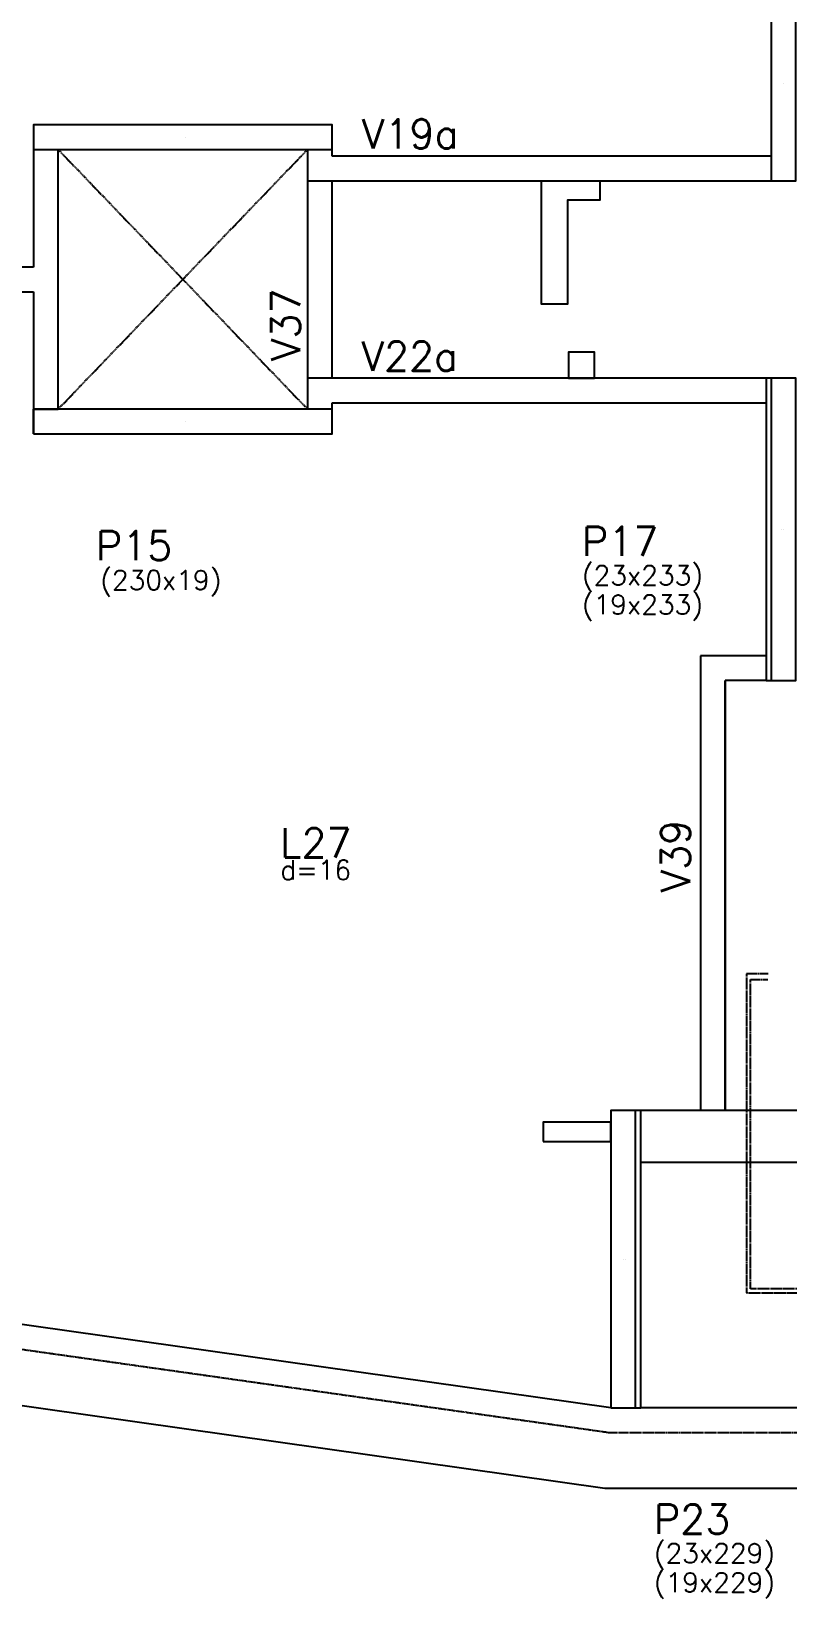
# Model space of a CAD drawing. Extents: x -40810 to 33675, y -2018 to 21213.
# Drawn here: x 5237 to 5819, y 8551 to 9758 of the extents above; entities that cross this region are included whole.
import ezdxf

# ---------------------------------------------------------------- set-up
doc = ezdxf.new("R2010")
doc.units = 0
doc.linetypes.add('ESTILO_TQS_0001', pattern=[1, 0.7, -0.3])
doc.linetypes.add('TRAZO_HUECO', pattern=[0.75, 0.5, -0.25])
for name, color, linetype in [('1', 5, 'Continuous'), ('10', 7, 'Continuous'), ('12', 3, 'Continuous'), ('13', 7, 'Continuous'), ('201', 7, 'ESTILO_TQS_0001'), ('211', 7, 'ESTILO_TQS_0001'), ('241', 7, 'TRAZO_HUECO'), ('242', 3, 'Continuous'), ('3', 2, 'Continuous'), ('4', 2, 'Continuous'), ('42', 7, 'Continuous'), ('8', 5, 'Continuous'), ('9', 3, 'Continuous')]:
    doc.layers.add(name, color=color, linetype=linetype)
doc.styles.get("Standard").update_dxf_attribs({"font": 'romans.shx', "width": 0.8})

msp = doc.modelspace()

# ---------------------------------------------------------------- linework, layer by layer
at = {"layer": '1'}
for p, q in [((5238.609, 9686.107), (5238.609, 9686.107)), ((5238.609, 9686.107), (5238.609, 9667.107)), ((5238.609, 9667.107), (5257.609, 9667.107)), ((5468.609, 9662.107), (5468.609, 9667.107)), ((5238.609, 9467.107), (5257.609, 9467.107)), ((5238.609, 9448.107), (5238.609, 9467.107)), ((5468.609, 9467.107), (5468.609, 9472.107)), ((5238.609, 9448.107), (5238.609, 9448.107)), ((5802.609, 9277.107), (5752.109, 9277.107)), ((5802.609, 9258.107), (5771.109, 9258.107)), ((5771.109, 9258.107), (5771.109, 8927.107)), ((4329.109, 8827.295), (5678.359, 8636.107)), ((5683.109, 8698.054), (4981.109, 8797.526)), ((5678.359, 8636.107), (6386.858, 8636.107))]:
    msp.add_line(p, q, dxfattribs=at)
for points in [[(5238.609, 9667.107), (5238.609, 9576.607)], [(5257.609, 9567.107), (5257.609, 9667.107)], [(5449.609, 9667.107), (5449.609, 9657.607)], [(5449.609, 9657.607), (5449.609, 9481.607)], [(5806.609, 9662.107), (5468.609, 9662.107)], [(5449.609, 9643.107), (5806.609, 9643.107)], [(5468.609, 9491.107), (5468.609, 9643.107)], [(5238.609, 9576.607), (4969.609, 9576.607)], [(5257.609, 9467.107), (5257.609, 9567.107)], [(4969.609, 9557.607), (5238.609, 9557.607)], [(5238.609, 9557.607), (5238.609, 9467.107)], [(5802.609, 9491.107), (5449.609, 9491.107)], [(5449.609, 9481.607), (5449.609, 9467.107)], [(5468.609, 9472.107), (5802.609, 9472.107)], [(5752.109, 9277.107), (5752.109, 9029.607)], [(5771.109, 9039.107), (5771.109, 9258.107)], [(5752.109, 9029.607), (5752.109, 8927.107)], [(5771.109, 8927.107), (5771.109, 9039.107)], [(5752.109, 8927.107), (5706.109, 8927.107)], [(6032.609, 8927.107), (5752.109, 8927.107)], [(5706.109, 8887.107), (5866.609, 8887.107)], [(5694.609, 8698.107), (5694.609, 8698.107)], [(6023.109, 8698.107), (5706.109, 8698.107)]]:
    msp.add_lwpolyline(points, dxfattribs=at)
at = {"layer": '201', "linetype": 'ESTILO_TQS_0001'}
msp.add_line((4969.609, 8779.966), (5681.391, 8679.107), dxfattribs=at)
for points in [[(5681.391, 8679.107), (5694.609, 8679.107)], [(5694.609, 8679.107), (6032.609, 8679.107)]]:
    msp.add_lwpolyline(points, dxfattribs=at)
at = {"layer": '211'}
for points in [[(5804.125, 9032.3), (5787.484, 9032.3), (5787.484, 8786.484), (5847.109, 8786.484)], [(5847.109, 8789.734), (5790.734, 8789.734), (5790.734, 9027.915), (5804.092, 9027.915)]]:
    msp.add_lwpolyline(points, dxfattribs=at)
at = {"layer": '241'}
for p, q in [((5257.609, 9667.107), (5449.609, 9467.107)), ((5257.609, 9467.107), (5449.609, 9667.107))]:
    msp.add_line(p, q, dxfattribs=at)
at = {"layer": '242'}
for p, q in [((5816.109, 9718.107), (5816.109, 9718.107)), ((5355.609, 9676.607), (5355.609, 9676.607)), ((5355.609, 9457.607), (5355.609, 9457.607)), ((5814.109, 9374.607), (5814.109, 9374.607)), ((5816.109, 9374.607), (5816.109, 9374.607)), ((5692.609, 8812.607), (5692.609, 8812.607)), ((5694.609, 8812.607), (5694.609, 8812.607))]:
    msp.add_line(p, q, dxfattribs=at)
at = {"layer": '3'}
for points in [[(5806.609, 9643.107), (5825.609, 9643.107), (5825.609, 9793.107), (5806.609, 9793.107), (5806.609, 9643.107)], [(5238.609, 9667.107), (5468.609, 9667.107), (5468.609, 9686.107), (5238.609, 9686.107), (5238.609, 9667.107)], [(5806.609, 9258.107), (5825.609, 9258.107), (5825.609, 9491.107), (5806.609, 9491.107), (5806.609, 9258.107)], [(5238.609, 9448.107), (5468.609, 9448.107), (5468.609, 9467.107), (5238.609, 9467.107), (5238.609, 9448.107)], [(5683.109, 8698.107), (5702.109, 8698.107), (5702.109, 8927.107), (5683.109, 8927.107), (5683.109, 8698.107)]]:
    msp.add_lwpolyline(points, dxfattribs=at)
at = {"layer": '4'}
for p, q in [((5825.609, 9491.107), (5802.609, 9491.107)), ((5802.609, 9491.107), (5802.609, 9258.107)), ((5802.609, 9258.107), (5825.609, 9258.107)), ((5706.109, 8927.107), (5683.109, 8927.107)), ((5683.109, 8927.107), (5683.109, 8698.107)), ((5706.109, 8698.107), (5706.109, 8927.107)), ((5683.109, 8698.107), (5706.109, 8698.107))]:
    msp.add_line(p, q, dxfattribs=at)
at = {"layer": '42'}
for points in [[(5629.609, 9643.107), (5674.609, 9643.107), (5674.609, 9628.107), (5649.609, 9628.107), (5649.609, 9548.107), (5629.609, 9548.107), (5629.609, 9643.107)], [(5650.609, 9491.107), (5670.609, 9491.107), (5670.609, 9511.107), (5650.609, 9511.107), (5650.609, 9491.107)], [(5631.109, 8903.107), (5683.109, 8903.107), (5683.109, 8918.107), (5631.109, 8918.107), (5631.109, 8903.107)], [(5631.109, 8903.107), (5683.109, 8903.107), (5683.109, 8918.107), (5631.109, 8918.107), (5631.109, 8903.107)]]:
    msp.add_lwpolyline(points, dxfattribs=at)

# ---------------------------------------------------------------- texts
at = {"layer": '10'}
msp.add_text('L27', height=22.5, dxfattribs=at).set_placement((5428.536, 9121.838))
at = {"layer": '12'}
for s, p in [('(230x19)', (5290.04, 9327.981)), ('(23x233)', (5660.816, 9331.646)), ('(19x233)', (5660.816, 9309.146)), ('(23x229)', (5716.253, 8578.547)), ('(19x229)', (5716.253, 8556.047))]:
    msp.add_text(s, height=15, dxfattribs=at).set_placement(p)
at = {"layer": '13'}
msp.add_text('d=16', height=15, dxfattribs=at).set_placement((5428.536, 9104.838))
at = {"layer": '8'}
for s, p in [('V19a', (5491.485, 9667.943)), ('V22a', (5491.109, 9496.732))]:
    msp.add_text(s, height=22.5, dxfattribs=at).set_placement(p)
for s, p in [('V37', (5443.984, 9504.107)), ('V39', (5744.174, 9094.967))]:
    msp.add_text(s, height=22.5, rotation=90, dxfattribs=at).set_placement(p)
at = {"layer": '9'}
for s, p in [('P15', (5286.679, 9350.735)), ('P17', (5660.816, 9354.146)), ('P23', (5716.253, 8601.047))]:
    msp.add_text(s, height=22.5, dxfattribs=at).set_placement(p)

doc.saveas('drawing.dxf')
